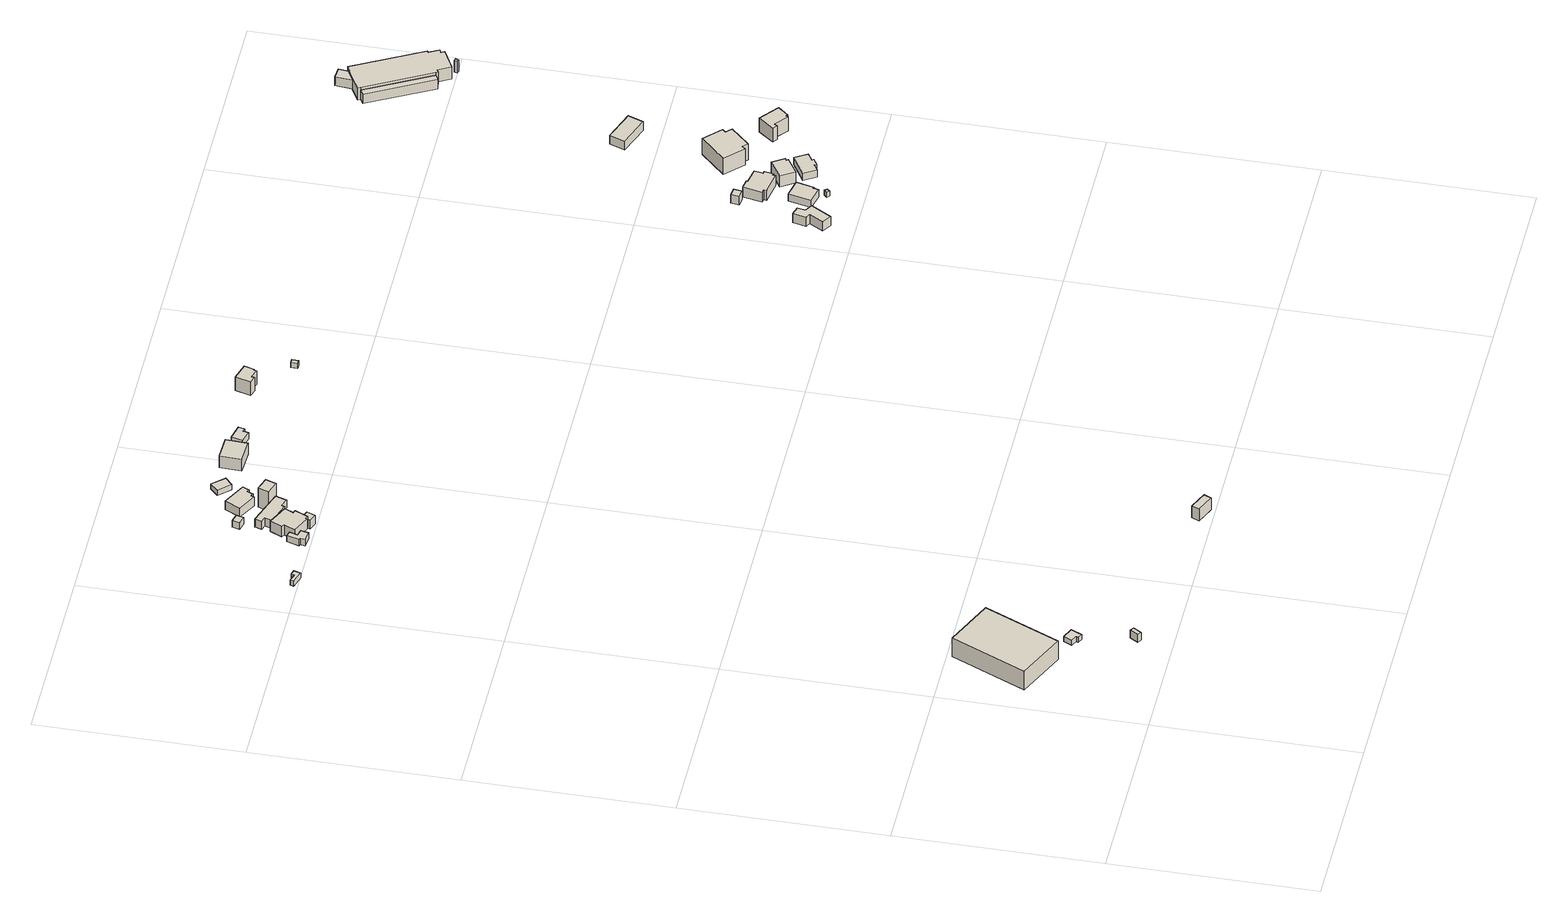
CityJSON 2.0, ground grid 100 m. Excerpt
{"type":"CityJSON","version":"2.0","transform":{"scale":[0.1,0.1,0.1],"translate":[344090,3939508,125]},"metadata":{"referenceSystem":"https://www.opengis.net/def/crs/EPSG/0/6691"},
"CityObjects":{
"building1":{"type":"Building","attributes":{"usage":"452","measuredHeight":12.1,"storeysAboveGround":2,"BuildingIDAttribute.prefecture":"14","BuildingIDAttribute.city":"14151","BuildingDetailAttribute.totalFloorArea":1799.24,"BuildingDetailAttribute.buildingFootprintArea":899.62,"BuildingDetailAttribute.buildingStructureType":"610","BuildingDetailAttribute.buildingStructureOrgType":"2","BuildingDetailAttribute.orgUsage":"193","BuildingDetailAttribute.surveyYear":2015,"BuildingLandSlideRiskAttribute.description":"1","BuildingLandSlideRiskAttribute.areaType":"1"},"geometry":[{"type":"Solid","lod":"1","boundaries":[[[[0,1,2,3]],[[2,4,5,3]],[[1,6,4,2]],[[0,7,6,1]],[[3,5,7,0]],[[4,6,7,5]]]]}]},
"building2":{"type":"Building","attributes":{"measuredHeight":4.8,"BuildingIDAttribute.prefecture":"14","BuildingIDAttribute.city":"14151","BuildingDetailAttribute.surveyYear":2015},"geometry":[{"type":"Solid","lod":"1","boundaries":[[[[8,9,10,11]],[[10,12,13,11]],[[9,14,12,10]],[[8,15,14,9]],[[11,13,15,8]],[[12,14,15,13]]]]}]},
"building3":{"type":"Building","attributes":{"BuildingIDAttribute.prefecture":"14","BuildingIDAttribute.city":"14151","BuildingDetailAttribute.surveyYear":2015},"geometry":[{"type":"Solid","lod":"1","boundaries":[[[[16,17,18,19,20,21]],[[20,22,23,21]],[[19,24,22,20]],[[18,25,24,19]],[[17,26,25,18]],[[16,27,26,17]],[[21,23,27,16]],[[22,24,25,26,27,23]]]]}]},
"building4":{"type":"Building","attributes":{"BuildingIDAttribute.prefecture":"14","BuildingIDAttribute.city":"14151","BuildingDetailAttribute.surveyYear":2015},"geometry":[{"type":"Solid","lod":"1","boundaries":[[[[28,29,30,31,32,33]],[[32,34,35,33]],[[31,36,34,32]],[[30,37,36,31]],[[29,38,37,30]],[[28,39,38,29]],[[33,35,39,28]],[[34,36,37,38,39,35]]]]}]},
"building5":{"type":"Building","attributes":{"usage":"402","measuredHeight":8.1,"storeysAboveGround":1,"BuildingIDAttribute.prefecture":"14","BuildingIDAttribute.city":"14151","BuildingDetailAttribute.totalFloorArea":30.87,"BuildingDetailAttribute.buildingFootprintArea":30.87,"BuildingDetailAttribute.buildingStructureType":"610","BuildingDetailAttribute.buildingStructureOrgType":"2","BuildingDetailAttribute.orgUsage":"72","BuildingDetailAttribute.surveyYear":2015,"BuildingLandSlideRiskAttribute.description":"1","BuildingLandSlideRiskAttribute.areaType":"1"},"geometry":[{"type":"Solid","lod":"1","boundaries":[[[[40,41,42,43]],[[42,44,45,43]],[[41,46,44,42]],[[40,47,46,41]],[[43,45,47,40]],[[44,46,47,45]]]]}]},
"building6":{"type":"Building","attributes":{"measuredHeight":6.4,"BuildingIDAttribute.prefecture":"14","BuildingIDAttribute.city":"14151","BuildingDetailAttribute.surveyYear":2015,"BuildingLandSlideRiskAttribute.description":"1","BuildingLandSlideRiskAttribute.areaType":"1"},"geometry":[{"type":"Solid","lod":"1","boundaries":[[[[48,49,50,51,52,53,54,55]],[[54,56,57,55]],[[53,58,56,54]],[[52,59,58,53]],[[51,60,59,52]],[[50,61,60,51]],[[49,62,61,50]],[[48,63,62,49]],[[55,57,63,48]],[[56,58,59,60,61,62,63,57]]]]}]},
"building7":{"type":"Building","attributes":{"usage":"415","measuredHeight":7.3,"storeysAboveGround":1,"BuildingIDAttribute.prefecture":"14","BuildingIDAttribute.city":"14151","BuildingDetailAttribute.totalFloorArea":143,"BuildingDetailAttribute.buildingFootprintArea":143,"BuildingDetailAttribute.buildingStructureType":"601","BuildingDetailAttribute.buildingStructureOrgType":"1","BuildingDetailAttribute.orgUsage":"50","BuildingDetailAttribute.surveyYear":2015},"geometry":[{"type":"Solid","lod":"1","boundaries":[[[[64,65,66,67,68,69,70,71,72,73]],[[72,74,75,73]],[[71,76,74,72]],[[70,77,76,71]],[[69,78,77,70]],[[68,79,78,69]],[[67,80,79,68]],[[66,81,80,67]],[[65,82,81,66]],[[64,83,82,65]],[[73,75,83,64]],[[74,76,77,78,79,80,81,82,83,75]]]]}]},
"building8":{"type":"Building","attributes":{"measuredHeight":4.1,"BuildingIDAttribute.prefecture":"14","BuildingIDAttribute.city":"14151","BuildingDetailAttribute.surveyYear":2015},"geometry":[{"type":"Solid","lod":"1","boundaries":[[[[84,85,86,87]],[[86,88,89,87]],[[85,90,88,86]],[[84,91,90,85]],[[87,89,91,84]],[[88,90,91,89]]]]}]},
"building9":{"type":"Building","attributes":{"measuredHeight":5.4,"BuildingIDAttribute.prefecture":"14","BuildingIDAttribute.city":"14151","BuildingDetailAttribute.surveyYear":2015,"BuildingLandSlideRiskAttribute.description":"1","BuildingLandSlideRiskAttribute.areaType":"1"},"geometry":[{"type":"Solid","lod":"1","boundaries":[[[[92,93,94,95]],[[94,96,97,95]],[[93,98,96,94]],[[92,99,98,93]],[[95,97,99,92]],[[96,98,99,97]]]]}]},
"building10":{"type":"Building","attributes":{"usage":"411","measuredHeight":5.8,"storeysAboveGround":1,"BuildingIDAttribute.prefecture":"14","BuildingIDAttribute.city":"14151","BuildingDetailAttribute.totalFloorArea":119.42,"BuildingDetailAttribute.buildingFootprintArea":119.42,"BuildingDetailAttribute.buildingStructureType":"601","BuildingDetailAttribute.buildingStructureOrgType":"1","BuildingDetailAttribute.orgUsage":"10","BuildingDetailAttribute.surveyYear":2015,"BuildingLandSlideRiskAttribute.description":"1","BuildingLandSlideRiskAttribute.areaType":"1"},"geometry":[{"type":"Solid","lod":"1","boundaries":[[[[100,101,102,103,104,105,106,107,108]],[[107,109,110,108]],[[106,111,109,107]],[[105,112,111,106]],[[104,113,112,105]],[[103,114,113,104]],[[102,115,114,103]],[[101,116,115,102]],[[100,117,116,101]],[[108,110,117,100]],[[109,111,112,113,114,115,116,117,110]]]]}]},
"building11":{"type":"Building","attributes":{"usage":"411","measuredHeight":6.2,"storeysAboveGround":1,"BuildingIDAttribute.prefecture":"14","BuildingIDAttribute.city":"14151","BuildingDetailAttribute.totalFloorArea":102.36,"BuildingDetailAttribute.buildingFootprintArea":102.36,"BuildingDetailAttribute.buildingStructureType":"601","BuildingDetailAttribute.buildingStructureOrgType":"1","BuildingDetailAttribute.orgUsage":"10","BuildingDetailAttribute.surveyYear":2015},"geometry":[{"type":"Solid","lod":"1","boundaries":[[[[118,119,120,121,122,123,124,125]],[[124,126,127,125]],[[123,128,126,124]],[[122,129,128,123]],[[121,130,129,122]],[[120,131,130,121]],[[119,132,131,120]],[[118,133,132,119]],[[125,127,133,118]],[[126,128,129,130,131,132,133,127]]]]}]},
"building12":{"type":"Building","attributes":{"usage":"411","measuredHeight":11.8,"storeysAboveGround":2,"BuildingIDAttribute.prefecture":"14","BuildingIDAttribute.city":"14151","BuildingDetailAttribute.totalFloorArea":72.78,"BuildingDetailAttribute.buildingFootprintArea":36.39,"BuildingDetailAttribute.buildingStructureType":"610","BuildingDetailAttribute.buildingStructureOrgType":"2","BuildingDetailAttribute.orgUsage":"10","BuildingDetailAttribute.surveyYear":2015,"BuildingLandSlideRiskAttribute.description":"1","BuildingLandSlideRiskAttribute.areaType":"1"},"geometry":[{"type":"Solid","lod":"1","boundaries":[[[[134,135,136,137]],[[136,138,139,137]],[[135,140,138,136]],[[134,141,140,135]],[[137,139,141,134]],[[138,140,141,139]]]]}]},
"building13":{"type":"Building","attributes":{"BuildingIDAttribute.prefecture":"14","BuildingIDAttribute.city":"14151","BuildingDetailAttribute.surveyYear":2015},"geometry":[{"type":"Solid","lod":"1","boundaries":[[[[142,143,144,145]],[[144,146,147,145]],[[143,148,146,144]],[[142,149,148,143]],[[145,147,149,142]],[[146,148,149,147]]]]}]},
"building14":{"type":"Building","attributes":{"usage":"411","measuredHeight":8.7,"storeysAboveGround":2,"BuildingIDAttribute.prefecture":"14","BuildingIDAttribute.city":"14151","BuildingDetailAttribute.totalFloorArea":217.35,"BuildingDetailAttribute.buildingFootprintArea":108.67,"BuildingDetailAttribute.buildingStructureType":"601","BuildingDetailAttribute.buildingStructureOrgType":"1","BuildingDetailAttribute.orgUsage":"10","BuildingDetailAttribute.surveyYear":2015},"geometry":[{"type":"Solid","lod":"1","boundaries":[[[[150,151,152,153]],[[152,154,155,153]],[[151,156,154,152]],[[150,157,156,151]],[[153,155,157,150]],[[154,156,157,155]]]]}]},
"building15":{"type":"Building","attributes":{"usage":"411","measuredHeight":5.1,"storeysAboveGround":1,"BuildingIDAttribute.prefecture":"14","BuildingIDAttribute.city":"14151","BuildingDetailAttribute.totalFloorArea":42.16,"BuildingDetailAttribute.buildingFootprintArea":42.16,"BuildingDetailAttribute.buildingStructureType":"601","BuildingDetailAttribute.buildingStructureOrgType":"1","BuildingDetailAttribute.orgUsage":"10","BuildingDetailAttribute.surveyYear":2015},"geometry":[{"type":"Solid","lod":"1","boundaries":[[[[158,159,160,161,162,163]],[[162,164,165,163]],[[161,166,164,162]],[[160,167,166,161]],[[159,168,167,160]],[[158,169,168,159]],[[163,165,169,158]],[[164,166,167,168,169,165]]]]}]},
"building16":{"type":"Building","attributes":{"usage":"411","measuredHeight":8.6,"storeysAboveGround":2,"BuildingIDAttribute.prefecture":"14","BuildingIDAttribute.city":"14151","BuildingDetailAttribute.totalFloorArea":104.85,"BuildingDetailAttribute.buildingFootprintArea":52.43,"BuildingDetailAttribute.buildingStructureType":"601","BuildingDetailAttribute.buildingStructureOrgType":"1","BuildingDetailAttribute.orgUsage":"10","BuildingDetailAttribute.surveyYear":2015},"geometry":[{"type":"Solid","lod":"1","boundaries":[[[[170,171,172,173,174,175,176,177]],[[176,178,179,177]],[[175,180,178,176]],[[174,181,180,175]],[[173,182,181,174]],[[172,183,182,173]],[[171,184,183,172]],[[170,185,184,171]],[[177,179,185,170]],[[178,180,181,182,183,184,185,179]]]]}]},
"building17":{"type":"Building","attributes":{"BuildingIDAttribute.prefecture":"14","BuildingIDAttribute.city":"14151","BuildingDetailAttribute.surveyYear":2015},"geometry":[{"type":"Solid","lod":"1","boundaries":[[[[186,187,188,189]],[[188,190,191,189]],[[187,192,190,188]],[[186,193,192,187]],[[189,191,193,186]],[[190,192,193,191]]]]}]},
"building18":{"type":"Building","attributes":{"measuredHeight":13.4,"BuildingIDAttribute.prefecture":"14","BuildingIDAttribute.city":"14151","BuildingDetailAttribute.surveyYear":2015},"geometry":[{"type":"Solid","lod":"1","boundaries":[[[[194,195,196,197,198,199,200,201]],[[200,202,203,201]],[[199,204,202,200]],[[198,205,204,199]],[[197,206,205,198]],[[196,207,206,197]],[[195,208,207,196]],[[194,209,208,195]],[[201,203,209,194]],[[202,204,205,206,207,208,209,203]]]]}]},
"building19":{"type":"Building","attributes":{"usage":"411","measuredHeight":6,"storeysAboveGround":1,"BuildingIDAttribute.prefecture":"14","BuildingIDAttribute.city":"14151","BuildingDetailAttribute.totalFloorArea":104.53,"BuildingDetailAttribute.buildingFootprintArea":104.53,"BuildingDetailAttribute.buildingStructureType":"601","BuildingDetailAttribute.buildingStructureOrgType":"1","BuildingDetailAttribute.orgUsage":"10","BuildingDetailAttribute.surveyYear":2015},"geometry":[{"type":"Solid","lod":"1","boundaries":[[[[210,211,212,213,214,215]],[[214,216,217,215]],[[213,218,216,214]],[[212,219,218,213]],[[211,220,219,212]],[[210,221,220,211]],[[215,217,221,210]],[[216,218,219,220,221,217]]]]}]},
"building20":{"type":"Building","attributes":{"BuildingIDAttribute.prefecture":"14","BuildingIDAttribute.city":"14151","BuildingDetailAttribute.surveyYear":2015},"geometry":[{"type":"Solid","lod":"1","boundaries":[[[[222,223,224,225]],[[224,226,227,225]],[[223,228,226,224]],[[222,229,228,223]],[[225,227,229,222]],[[226,228,229,227]]]]}]},
"building21":{"type":"Building","attributes":{"usage":"411","measuredHeight":7.4,"storeysAboveGround":1,"BuildingIDAttribute.prefecture":"14","BuildingIDAttribute.city":"14151","BuildingDetailAttribute.totalFloorArea":16.91,"BuildingDetailAttribute.buildingFootprintArea":16.91,"BuildingDetailAttribute.buildingStructureType":"601","BuildingDetailAttribute.buildingStructureOrgType":"1","BuildingDetailAttribute.orgUsage":"10","BuildingDetailAttribute.surveyYear":2015},"geometry":[{"type":"Solid","lod":"1","boundaries":[[[[230,231,232,233]],[[232,234,235,233]],[[231,236,234,232]],[[230,237,236,231]],[[233,235,237,230]],[[234,236,237,235]]]]}]},
"building22":{"type":"Building","attributes":{"usage":"411","measuredHeight":10.7,"storeysAboveGround":2,"BuildingIDAttribute.prefecture":"14","BuildingIDAttribute.city":"14151","BuildingDetailAttribute.totalFloorArea":237.82,"BuildingDetailAttribute.buildingFootprintArea":118.91,"BuildingDetailAttribute.buildingStructureType":"601","BuildingDetailAttribute.buildingStructureOrgType":"1","BuildingDetailAttribute.orgUsage":"10","BuildingDetailAttribute.surveyYear":2015},"geometry":[{"type":"Solid","lod":"1","boundaries":[[[[238,239,240,241,242,243,244,245,246,247,248,249]],[[248,250,251,249]],[[247,252,250,248]],[[246,253,252,247]],[[245,254,253,246]],[[244,255,254,245]],[[243,256,255,244]],[[242,257,256,243]],[[241,258,257,242]],[[240,259,258,241]],[[239,260,259,240]],[[238,261,260,239]],[[249,251,261,238]],[[250,252,253,254,255,256,257,258,259,260,261,251]]]]}]},
"building23":{"type":"Building","attributes":{"usage":"411","measuredHeight":7.5,"storeysAboveGround":2,"BuildingIDAttribute.prefecture":"14","BuildingIDAttribute.city":"14151","BuildingDetailAttribute.totalFloorArea":141.52,"BuildingDetailAttribute.buildingFootprintArea":70.76,"BuildingDetailAttribute.buildingStructureType":"601","BuildingDetailAttribute.buildingStructureOrgType":"1","BuildingDetailAttribute.orgUsage":"10","BuildingDetailAttribute.surveyYear":2015},"geometry":[{"type":"Solid","lod":"1","boundaries":[[[[262,263,264,265,266,267]],[[266,268,269,267]],[[265,270,268,266]],[[264,271,270,265]],[[263,272,271,264]],[[262,273,272,263]],[[267,269,273,262]],[[268,270,271,272,273,269]]]]}]},
"building24":{"type":"Building","attributes":{"usage":"411","measuredHeight":5.2,"storeysAboveGround":1,"BuildingIDAttribute.prefecture":"14","BuildingIDAttribute.city":"14151","BuildingDetailAttribute.totalFloorArea":90.7,"BuildingDetailAttribute.buildingFootprintArea":90.7,"BuildingDetailAttribute.buildingStructureType":"601","BuildingDetailAttribute.buildingStructureOrgType":"1","BuildingDetailAttribute.orgUsage":"10","BuildingDetailAttribute.surveyYear":2015},"geometry":[{"type":"Solid","lod":"1","boundaries":[[[[274,275,276,277,278,279,280,281]],[[280,282,283,281]],[[279,284,282,280]],[[278,285,284,279]],[[277,286,285,278]],[[276,287,286,277]],[[275,288,287,276]],[[274,289,288,275]],[[281,283,289,274]],[[282,284,285,286,287,288,289,283]]]]}]},
"building25":{"type":"Building","attributes":{"usage":"422","measuredHeight":11.4,"storeysAboveGround":2,"BuildingIDAttribute.prefecture":"14","BuildingIDAttribute.city":"14151","BuildingDetailAttribute.totalFloorArea":415.1,"BuildingDetailAttribute.buildingFootprintArea":207.55,"BuildingDetailAttribute.buildingStructureType":"601","BuildingDetailAttribute.buildingStructureOrgType":"1","BuildingDetailAttribute.orgUsage":"137","BuildingDetailAttribute.surveyYear":2015},"geometry":[{"type":"Solid","lod":"1","boundaries":[[[[290,291,292,293,294,295,296,297]],[[296,298,299,297]],[[295,300,298,296]],[[294,301,300,295]],[[293,302,301,294]],[[292,303,302,293]],[[291,304,303,292]],[[290,305,304,291]],[[297,299,305,290]],[[298,300,301,302,303,304,305,299]]]]}]},
"building26":{"type":"Building","attributes":{"usage":"411","measuredHeight":5.7,"storeysAboveGround":1,"BuildingIDAttribute.prefecture":"14","BuildingIDAttribute.city":"14151","BuildingDetailAttribute.totalFloorArea":130.81,"BuildingDetailAttribute.buildingFootprintArea":130.81,"BuildingDetailAttribute.buildingStructureType":"601","BuildingDetailAttribute.buildingStructureOrgType":"1","BuildingDetailAttribute.orgUsage":"10","BuildingDetailAttribute.surveyYear":2015},"geometry":[{"type":"Solid","lod":"1","boundaries":[[[[306,307,308,309]],[[308,310,311,309]],[[307,312,310,308]],[[306,313,312,307]],[[309,311,313,306]],[[310,312,313,311]]]]}]},
"building27":{"type":"Building","attributes":{"usage":"411","measuredHeight":9.3,"storeysAboveGround":2,"BuildingIDAttribute.prefecture":"14","BuildingIDAttribute.city":"14151","BuildingDetailAttribute.totalFloorArea":158.45,"BuildingDetailAttribute.buildingFootprintArea":79.22,"BuildingDetailAttribute.buildingStructureType":"601","BuildingDetailAttribute.buildingStructureOrgType":"1","BuildingDetailAttribute.orgUsage":"10","BuildingDetailAttribute.surveyYear":2015},"geometry":[{"type":"Solid","lod":"1","boundaries":[[[[314,315,316,317,318,319,320,321]],[[320,322,323,321]],[[319,324,322,320]],[[318,325,324,319]],[[317,326,325,318]],[[316,327,326,317]],[[315,328,327,316]],[[314,329,328,315]],[[321,323,329,314]],[[322,324,325,326,327,328,329,323]]]]}]},
"building28":{"type":"Building","attributes":{"measuredHeight":7.1,"BuildingIDAttribute.prefecture":"14","BuildingIDAttribute.city":"14151","BuildingDetailAttribute.surveyYear":2015,"BuildingLandSlideRiskAttribute.description":"1","BuildingLandSlideRiskAttribute.areaType":"1"},"geometry":[{"type":"Solid","lod":"1","boundaries":[[[[330,331,332,333]],[[332,334,335,333]],[[331,336,334,332]],[[330,337,336,331]],[[333,335,337,330]],[[334,336,337,335]]]]}]},
"building29":{"type":"Building","attributes":{"usage":"403","measuredHeight":9.5,"storeysAboveGround":2,"BuildingIDAttribute.prefecture":"14","BuildingIDAttribute.city":"14151","BuildingDetailAttribute.totalFloorArea":1337.52,"BuildingDetailAttribute.buildingFootprintArea":668.76,"BuildingDetailAttribute.buildingStructureType":"610","BuildingDetailAttribute.buildingStructureOrgType":"2","BuildingDetailAttribute.orgUsage":"94","BuildingDetailAttribute.surveyYear":2015,"BuildingLandSlideRiskAttribute.description":"1","BuildingLandSlideRiskAttribute.areaType":"1"},"geometry":[{"type":"Solid","lod":"1","boundaries":[[[[338,339,340,341,342,343,344,345,346,347,348,349,350,351]],[[350,352,353,351]],[[349,354,352,350]],[[348,355,354,349]],[[347,356,355,348]],[[346,357,356,347]],[[345,358,357,346]],[[344,359,358,345]],[[343,360,359,344]],[[342,361,360,343]],[[341,362,361,342]],[[340,363,362,341]],[[339,364,363,340]],[[338,365,364,339]],[[351,353,365,338]],[[352,354,355,356,357,358,359,360,361,362,363,364,365,353]]]]}]},
"building30":{"type":"Building","attributes":{"measuredHeight":8.1,"BuildingIDAttribute.prefecture":"14","BuildingIDAttribute.city":"14151","BuildingDetailAttribute.surveyYear":2015},"geometry":[{"type":"Solid","lod":"1","boundaries":[[[[366,367,368,369]],[[368,370,371,369]],[[367,372,370,368]],[[366,373,372,367]],[[369,371,373,366]],[[370,372,373,371]]]]}]},
"building31":{"type":"Building","attributes":{"measuredHeight":8,"BuildingIDAttribute.prefecture":"14","BuildingIDAttribute.city":"14151","BuildingDetailAttribute.surveyYear":2015},"geometry":[{"type":"Solid","lod":"1","boundaries":[[[[374,375,376,377]],[[376,378,379,377]],[[375,380,378,376]],[[374,381,380,375]],[[377,379,381,374]],[[378,380,381,379]]]]}]}
},
"vertices":[
[493,859,49],[327,489,49],[86,598,49],[252,967,49],[86,598,160],[252,967,160],[327,489,160],[493,859,160],
[484,184,100],[502,172,100],[477,133,100],[459,144,100],[477,133,147],[459,144,147],[502,172,147],[484,184,147],
[492,460,66],[467,407,66],[443,419,66],[448,429,66],[419,443,66],[439,485,66],[419,443,96],[439,485,96],[448,429,96],[443,419,96],[467,407,96],[492,460,96],
[7,3982,171],[13,3999,171],[50,3987,171],[56,4003,171],[80,3995,171],[69,3961,171],[80,3995,201],[69,3961,201],[56,4003,201],[50,3987,201],[13,3999,201],[7,3982,201],
[1498,45,67],[1482,9,67],[1394,47,67],[1410,84,67],[1394,47,138],[1410,84,138],[1482,9,138],[1498,45,138],
[318,4076,164],[343,4068,164],[331,4029,164],[363,4021,164],[356,3982,164],[306,3989,164],[309,4012,164],[300,4015,164],[309,4012,202],[300,4015,202],[306,3989,202],[356,3982,202],[363,4021,202],[331,4029,202],[343,4068,202],[318,4076,202],
[483,4118,158],[462,4075,158],[477,4068,158],[447,4004,158],[433,4011,158],[430,4003,158],[342,4045,158],[368,4099,158],[354,4106,158],[382,4166,158],[354,4106,219],[382,4166,219],[368,4099,219],[342,4045,219],[430,4003,219],[433,4011,219],[447,4004,219],[477,4068,219],[462,4075,219],[483,4118,219],
[341,4299,181],[350,4336,181],[391,4326,181],[383,4289,181],[391,4326,220],[383,4289,220],[350,4336,220],[341,4299,220],
[465,4036,146],[504,4020,146],[487,3978,146],[448,3993,146],[487,3978,198],[448,3993,198],[504,4020,198],[465,4036,198],
[578,4181,156],[559,4126,156],[518,4140,156],[513,4126,156],[404,4162,156],[417,4198,156],[389,4207,156],[401,4241,156],[448,4225,156],[401,4241,204],[448,4225,204],[389,4207,204],[417,4198,204],[404,4162,204],[513,4126,204],[518,4140,204],[559,4126,204],[578,4181,204],
[588,4335,173],[572,4303,173],[561,4309,173],[546,4279,173],[535,4285,173],[527,4270,173],[435,4318,173],[475,4394,173],[435,4318,225],[475,4394,225],[527,4270,225],[535,4285,225],[546,4279,225],[561,4309,225],[572,4303,225],[588,4335,225],
[556,4208,128],[574,4261,128],[639,4239,128],[621,4186,128],[639,4239,242],[621,4186,242],[574,4261,242],[556,4208,242],
[651,4427,179],[611,4391,179],[558,4449,179],[599,4486,179],[558,4449,209],[599,4486,209],[611,4391,209],[651,4427,209],
[753,4373,175],[758,4480,175],[878,4475,175],[873,4368,175],[878,4475,244],[873,4368,244],[758,4480,244],[753,4373,244],
[1014,4441,175],[1007,4410,175],[990,4414,175],[984,4387,175],[923,4402,175],[937,4459,175],[923,4402,212],[937,4459,212],[984,4387,212],[990,4414,212],[1007,4410,212],[1014,4441,212],
[1350,4435,199],[1345,4436,199],[1341,4422,199],[1297,4435,199],[1293,4422,199],[1258,4432,199],[1280,4509,199],[1364,4484,199],[1280,4509,279],[1364,4484,279],[1258,4432,279],[1293,4422,279],[1297,4435,279],[1341,4422,279],[1345,4436,279],[1350,4435,279],
[1553,4269,161],[1532,4270,161],[1533,4302,161],[1554,4301,161],[1533,4302,191],[1554,4301,191],[1532,4270,191],[1553,4269,191],
[3179,2121,8],[3133,2148,8],[3173,2217,8],[3149,2228,8],[3166,2294,8],[3209,2281,8],[3202,2242,8],[3238,2221,8],[3202,2242,62],[3238,2221,62],[3209,2281,62],[3166,2294,62],[3149,2228,62],[3173,2217,62],[3133,2148,62],[3179,2121,62],
[3288,2340,28],[3377,2320,28],[3357,2233,28],[3351,2235,28],[3345,2208,28],[3262,2227,28],[3345,2208,70],[3262,2227,70],[3351,2235,70],[3357,2233,70],[3377,2320,70],[3288,2340,70],
[3357,2161,29],[3346,2171,29],[3360,2186,29],[3371,2175,29],[3360,2186,59],[3371,2175,59],[3346,2171,59],[3357,2161,59],
[3236,2596,15],[3276,2591,15],[3271,2550,15],[3231,2555,15],[3271,2550,67],[3231,2555,67],[3276,2591,67],[3236,2596,67],
[3271,2436,29],[3274,2451,29],[3255,2455,29],[3273,2549,29],[3321,2541,29],[3320,2534,29],[3397,2520,29],[3390,2476,29],[3402,2474,29],[3394,2429,29],[3386,2431,29],[3383,2416,29],[3386,2431,88],[3383,2416,88],[3394,2429,88],[3402,2474,88],[3390,2476,88],[3397,2520,88],[3320,2534,88],[3321,2541,88],[3273,2549,88],[3255,2455,88],[3274,2451,88],[3271,2436,88],
[3466,2455,30],[3503,2397,30],[3493,2390,30],[3499,2381,30],[3419,2330,30],[3376,2397,30],[3419,2330,94],[3376,2397,94],[3499,2381,94],[3493,2390,94],[3503,2397,94],[3466,2455,94],
[3544,2366,30],[3581,2305,30],[3543,2282,30],[3549,2273,30],[3517,2253,30],[3511,2263,30],[3477,2242,30],[3440,2302,30],[3477,2242,72],[3440,2302,72],[3511,2263,72],[3517,2253,72],[3549,2273,72],[3543,2282,72],[3581,2305,72],[3544,2366,72],
[3595,2707,45],[3580,2691,45],[3607,2665,45],[3518,2572,45],[3495,2595,45],[3479,2579,45],[3393,2662,45],[3514,2786,45],[3393,2662,140],[3514,2786,140],[3479,2579,140],[3495,2595,140],[3518,2572,140],[3607,2665,140],[3580,2691,140],[3595,2707,140],
[3408,3195,126],[3561,3139,126],[3533,3063,126],[3380,3119,126],[3533,3063,178],[3380,3119,178],[3561,3139,178],[3408,3195,178],
[3765,2437,49],[3758,2443,49],[3750,2433,49],[3689,2483,49],[3679,2470,49],[3658,2487,49],[3717,2561,49],[3807,2489,49],[3717,2561,131],[3807,2489,131],[3658,2487,131],[3679,2470,131],[3689,2483,131],[3750,2433,131],[3758,2443,131],[3765,2437,131],
[3582,4038,198],[3553,4023,198],[3384,4340,198],[3412,4355,198],[3384,4340,253],[3412,4355,253],[3553,4023,253],[3582,4038,253],
[3582,4038,196],[3412,4355,196],[3405,4367,196],[3475,4405,196],[3535,4437,196],[3545,4442,196],[3725,4107,196],[3717,4102,196],[3744,4052,196],[3728,4044,196],[3737,4029,196],[3636,3975,196],[3602,4037,196],[3587,4029,196],[3602,4037,268],[3587,4029,268],[3636,3975,268],[3737,4029,268],[3728,4044,268],[3744,4052,268],[3717,4102,268],[3725,4107,268],[3545,4442,268],[3535,4437,268],[3475,4405,268],[3405,4367,268],[3412,4355,268],[3582,4038,268],
[3482,4488,199],[3539,4484,199],[3535,4437,199],[3475,4405,199],[3535,4437,251],[3475,4405,251],[3539,4484,251],[3482,4488,251],
[3695,3955,195],[3682,3960,195],[3687,3975,195],[3700,3970,195],[3687,3975,265],[3700,3970,265],[3682,3960,265],[3695,3955,265]
]}
